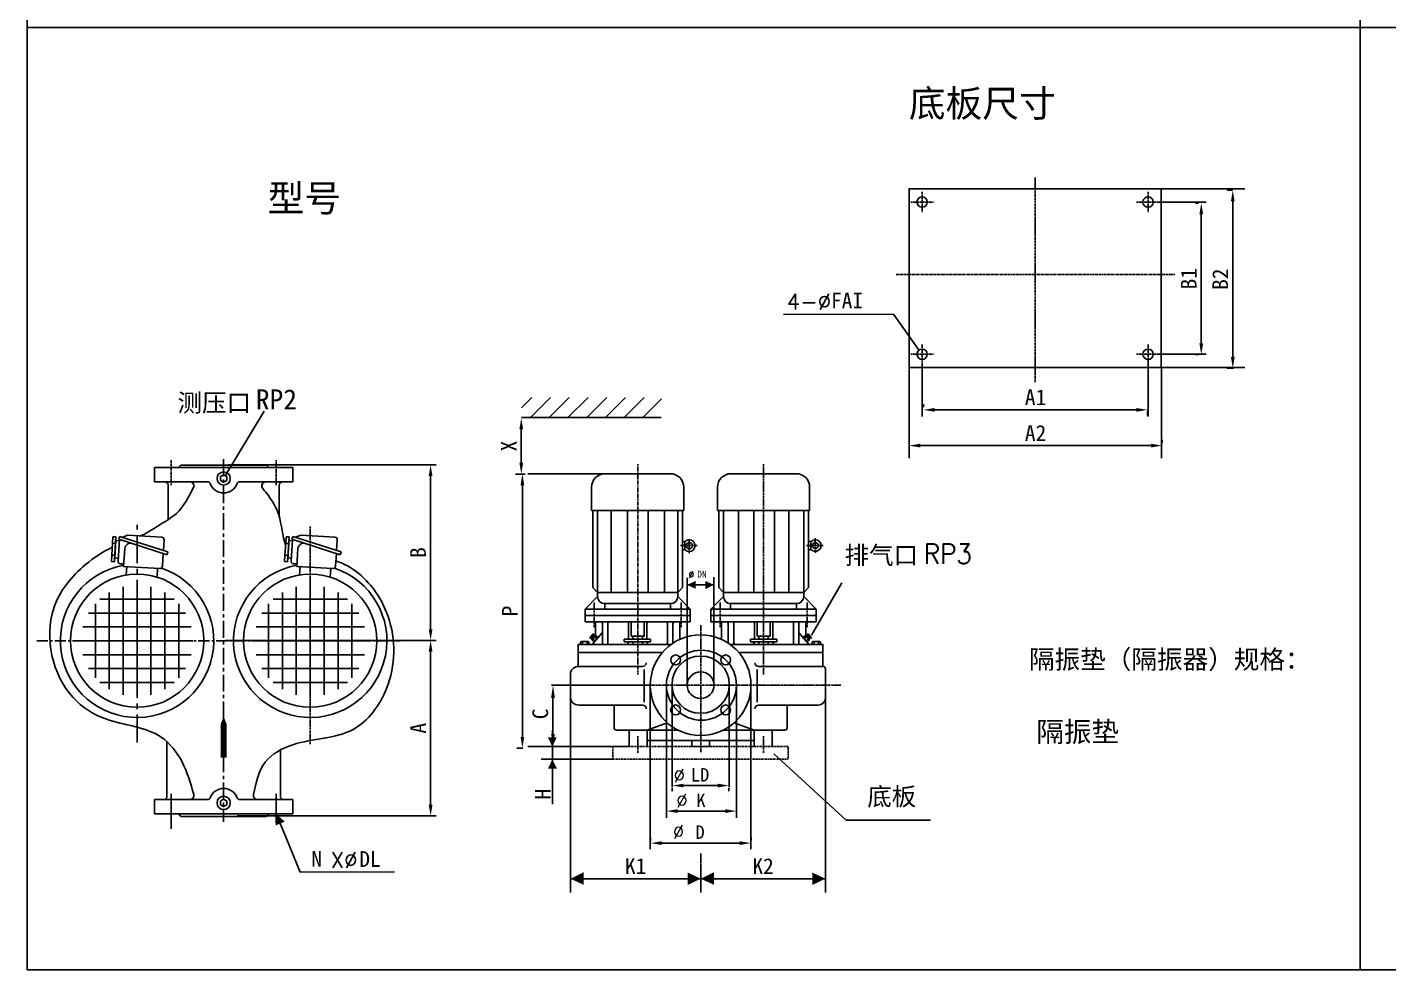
# Model space of a CAD drawing. Extents: x 1620 to 2878, y -792 to 791.
# Drawn here: x 1621.3 to 1924.7, y -792 to -581.9 of the extents above; entities that cross this region are included whole.
import ezdxf
from ezdxf.enums import TextEntityAlignment as Align

# ---------------------------------------------------------------- set-up
doc = ezdxf.new("R2010")
doc.units = 0
doc.header["$MEASUREMENT"] = 0
for name, pattern in [('ACAD_ISO05W100', [34, 24, -3, 0.5, -3, 0.5, -3]), ('CENTER', [2, 1.25, -0.25, 0.25, -0.25]), ('DASHED', [0.75, 0.5, -0.25])]:
    doc.linetypes.add(name, pattern=pattern)
doc.layers.get('0').update_dxf_attribs({"linetype": 'CONTINUOUS'})
doc.layers.get('DEFPOINTS').update_dxf_attribs({"linetype": 'CONTINUOUS'})
for name, color, linetype in [('2', 1, 'CONTINUOUS'), ('BZ', 7, 'CONTINUOUS'), ('GEVACTIVE', 2, 'CONTINUOUS'), ('LAYER1', 7, 'ACAD_ISO05W100'), ('PMX0', 6, 'CONTINUOUS'), ('TEXT', 3, 'CONTINUOUS'), ('YHCENTER', 4, 'CENTER'), ('YHDIM', 1, 'CONTINUOUS'), ('YHSOLID', 7, 'CONTINUOUS')]:
    doc.layers.add(name, color=color, linetype=linetype)
doc.styles.add('HZTXT', font='txt.shx', dxfattribs={"bigfont": 'hztxt.shx'})
doc.styles.get("Standard").update_dxf_attribs({"font": 'SimSun.ttf', "width": 0.6})
doc.styles.add('TXT', font='txt.shx', dxfattribs={"width": 0.9})

# ---------------------------------------------------------------- blocks, each defined once
blk = doc.blocks.new('A2')
at = {"color": 1, "linetype": 'ByBlock', "ltscale": 0.2}
blk.add_solid([(-0.63, -0.307), (-0.63, 0.293), (0, 0)], dxfattribs=at)
at = {"layer": 'TEXT', "color": 1, "ltscale": 0.2}
blk.add_line((0, 0), (-1.081, 0), dxfattribs=at)

msp = doc.modelspace()

# ---------------------------------------------------------------- hatches: boundary and pattern name
at = {"layer": 'PMX0', "ltscale": 0.2}
h = msp.add_hatch(dxfattribs=at)
h.set_pattern_fill('ANSI31', color=256, scale=0.93, style=0)
h.set_pattern_definition([(45, (1196.1616, -1135.209), (-2.08791, 2.08791), [])])
h.paths.add_polyline_path([(1762.67866, -664.44455), (1731.4294, -664.44455), (1731.4294, -668.90428), (1762.67866, -668.90428)])

# ---------------------------------------------------------------- linework, layer by layer
for p, q in [((1621.31876, -371.97458), (1621.31876, -581.97458)), ((1621.31876, -581.97458), (1918.31876, -581.97458)), ((1918.31876, -581.97458), (1621.31876, -581.97458)), ((1621.31876, -581.97458), (1621.31876, -791.97458)), ((1918.31876, -791.97458), (1918.31876, -581.97458)), ((1918.31876, -581.97458), (1918.31876, -791.97458)), ((1873.63408, -654.81877), (1883.99205, -654.81877))]:
    msp.add_line(p, q)
at = {"color": 0, "linetype": 'ByBlock'}
for p, q in [((1874.00891, -617.93888), (1892.58405, -617.93888)), ((1889.87645, -618.25961), (1888.68192, -618.25961)), ((1873.63408, -620.88208), (1883.99205, -620.88208)), ((1882.28276, -621.10494), (1881.65776, -621.10494)), ((1789.80519, -645.94064), (1814.33047, -645.90711)), ((1814.33047, -645.90711), (1819.93833, -653.73405)), ((1820.62551, -654.81877), (1820.80551, -654.81877)), ((1820.71551, -654.90877), (1820.71551, -654.72877)), ((1882.28276, -654.86954), (1881.65776, -654.86954)), ((1817.81945, -657.82447), (1817.81945, -677.93273)), ((1820.71551, -657.12269), (1820.71551, -668.7067)), ((1871.05035, -656.03568), (1871.05035, -668.7067)), ((1874.00891, -657.76197), (1892.58405, -657.76197)), ((1874.05103, -657.82447), (1874.05103, -677.93273)), ((1890.06629, -657.90456), (1888.68192, -657.90456)), ((1821.01913, -666.57431), (1821.01913, -665.94931)), ((1744.73798, -668.90428), (1732.82778, -668.90428)), ((1870.94768, -667.44494), (1870.94768, -668.44931)), ((1817.79181, -674.73093), (1817.79181, -673.91624)), ((1874.175, -674.54124), (1874.175, -673.91624)), ((1666.19133, -679.44001), (1712.4453, -679.44001)), ((1731.02218, -681.4952), (1730.1477, -681.4952)), ((1732.26956, -681.4952), (1730.39718, -681.4952)), ((1738.12078, -681.45075), (1737.49578, -681.45075)), ((1666.95181, -718.57319), (1712.4453, -718.57319)), ((1760.08753, -728.55777), (1738.14429, -728.55777)), ((1760.15003, -728.62027), (1760.15003, -765.09421)), ((1763.75067, -728.62027), (1763.75067, -758.13783)), ((1764.98438, -728.62027), (1764.98438, -751.18146)), ((1777.73723, -728.378), (1777.73723, -751.18146)), ((1779.345, -728.62027), (1779.345, -758.13783)), ((1782.57158, -728.62027), (1782.57158, -765.09421)), ((1731.77061, -742.56764), (1730.39718, -742.56764)), ((1755.39348, -742.25176), (1732.82778, -742.25176)), ((1751.76802, -742.25176), (1738.14429, -742.25176)), ((1765.02614, -751.40202), (1765.02614, -752.17167)), ((1777.66916, -751.45024), (1777.66916, -752.17167)), ((1763.77149, -756.66128), (1763.77149, -755.36125)), ((1779.35811, -756.51663), (1779.35811, -755.36125)), ((1668.09253, -757.70637), (1712.4453, -757.70637)), ((1760.20056, -763.31519), (1760.20056, -762.49732)), ((1782.59125, -763.12232), (1782.59125, -762.49732))]:
    msp.add_line(p, q, dxfattribs=at)
at = {"color": 1, "linetype": 'ByBlock', "ltscale": 0.2}
for p, q in [((1768.38157, -728.6624), (1768.38157, -704.64166)), ((1768.38157, -706.21039), (1774.34005, -706.21039)), ((1774.34005, -728.6624), (1774.34005, -704.4646)), ((1738.32429, -742.25176), (1738.32429, -745.05165)), ((1751.7259, -745.05165), (1735.81329, -745.05165)), ((1738.32429, -748.39965), (1738.32429, -755.09565))]:
    msp.add_line(p, q, dxfattribs=at)
at = {"color": 0, "linetype": 'ByBlock', "ltscale": 2.5}
msp.add_line((1665.43084, -718.57319), (1712.4453, -718.57319), dxfattribs=at)
at = {"color": 1, "linetype": 'ByBlock', "ltscale": 5}
for p, q in [((1742.36115, -728.43903), (1742.36115, -774.77327)), ((1799.16094, -728.1518), (1799.16094, -774.77327)), ((1771.38684, -768.77091), (1771.38684, -774.77327)), ((1747.01115, -771.67327), (1766.73684, -771.67327)), ((1776.03684, -771.67327), (1794.51094, -771.67327))]:
    msp.add_line(p, q, dxfattribs=at)
at = {"color": 0, "linetype": 'ByBlock'}
for points in [[(1819.96271, -653.71658), (1819.91394, -653.75152), (1820.04316, -653.88037)], [(1738.29429, -742.07176), (1738.35429, -742.07176), (1738.32429, -742.25176)]]:
    msp.add_solid(points, dxfattribs=at)
at = {"layer": '2', "ltscale": 5}
for p, q in [((1642.69471, -706.61286), (1642.69471, -730.73336)), ((1645.79471, -706.22082), (1645.79471, -731.1254)), ((1648.89471, -706.61286), (1648.89471, -730.73336)), ((1681.2751, -706.61286), (1681.2751, -730.73336)), ((1684.3751, -706.22082), (1684.3751, -731.1254)), ((1687.4751, -706.61286), (1687.4751, -730.73336)), ((1637.51404, -709.37311), (1654.07538, -709.37311)), ((1639.59471, -707.87406), (1639.59471, -729.47216)), ((1651.99471, -707.87406), (1651.99471, -729.47216)), ((1692.65577, -709.37311), (1676.09443, -709.37311)), ((1678.1751, -707.87406), (1678.1751, -729.47216)), ((1690.5751, -707.87406), (1690.5751, -729.47216)), ((1634.99566, -712.47311), (1656.59376, -712.47311)), ((1636.49471, -710.39244), (1636.49471, -726.95378)), ((1655.09471, -710.39244), (1655.09471, -726.95378)), ((1695.17415, -712.47311), (1673.57605, -712.47311)), ((1675.0751, -710.39244), (1675.0751, -726.95378)), ((1693.6751, -710.39244), (1693.6751, -726.95378)), ((1633.73446, -715.57311), (1657.85496, -715.57311)), ((1696.43535, -715.57311), (1672.31485, -715.57311)), ((1633.34242, -718.67311), (1658.247, -718.67311)), ((1696.82739, -718.67311), (1671.92281, -718.67311)), ((1633.73446, -721.77311), (1657.85496, -721.77311)), ((1696.43535, -721.77311), (1672.31485, -721.77311)), ((1634.99566, -724.87311), (1656.59376, -724.87311)), ((1695.17415, -724.87311), (1673.57605, -724.87311)), ((1637.51404, -727.97311), (1654.07538, -727.97311)), ((1692.65577, -727.97311), (1676.09443, -727.97311))]:
    msp.add_line(p, q, dxfattribs=at)
at = {"layer": 'BZ'}
for p, q in [((1918.31876, -371.97458), (1918.31876, -581.97458)), ((1918.31876, -581.97458), (2215.31876, -581.97458)), ((1918.31876, -581.97458), (2215.31876, -581.97458)), ((1621.31876, -791.97458), (1918.31876, -791.97458)), ((1918.31876, -791.97458), (2215.31876, -791.97458))]:
    msp.add_line(p, q, dxfattribs=at)
at = {"layer": 'DEFPOINTS', "color": 0, "linetype": 'ByBlock', "ltscale": 0.2}
for p in [(1873.94641, -617.93888), (1873.57158, -620.88208), (1871.05035, -654.80464), (1873.57158, -654.81877), (1817.81945, -657.76197), (1820.71551, -657.06019), (1873.94641, -657.76197), (1874.05103, -657.76197), (1768.38157, -728.55777), (1774.34005, -728.55777), (1751.83052, -742.25176), (1738.32429, -745.05165), (1751.83052, -745.05165)]:
    msp.add_point(p, dxfattribs=at)
at = {"layer": 'DEFPOINTS', "color": 0, "linetype": 'ByBlock'}
for p in [(1873.94641, -617.93888), (1889.93192, -618.25961), (1890.50145, -618.25961), (1873.57158, -620.88208), (1882.90776, -621.10494), (1882.90776, -621.10494), (1820.04316, -653.88037), (1873.57158, -654.81877), (1882.90776, -654.86954), (1883.81205, -654.81877), (1817.81945, -657.76197), (1820.71551, -657.06019), (1821.38786, -655.75718), (1871.05035, -655.97318), (1873.94641, -657.76197), (1874.05103, -657.76197), (1890.69129, -657.90456), (1892.40405, -657.76197), (1821.01913, -667.19931), (1870.94768, -666.81994), (1870.94768, -667.19931), (1731.3977, -669.03144), (1731.3977, -669.03144), (1733.00778, -668.90428), (1739.03006, -668.72533), (1739.03006, -668.72533), (1744.80048, -668.90428), (1871.05035, -668.5267), (1817.79181, -675.35593), (1874.175, -675.16624), (1874.175, -675.16624), (1665.56633, -679.44001), (1674.60988, -679.48979), (1711.1953, -679.44001), (1874.05103, -677.75273), (1731.64718, -681.4952), (1731.64718, -681.4952), (1732.89456, -681.4952), (1738.74578, -681.45075), (1738.74578, -681.45075), (1739.03006, -681.45075), (1757.22751, -681.42885), (1757.33214, -681.42885), (1757.33237, -681.42885), (1785.38948, -681.42885), (1664.80584, -718.57319), (1666.32681, -718.57319), (1704.416, -718.67311), (1704.416, -718.67311), (1711.1953, -718.57319), (1738.4615, -728.88744), (1738.74578, -728.88744), (1739.03006, -728.88744), (1760.15003, -728.55777), (1760.15003, -728.55777), (1763.75067, -728.55777), (1764.98438, -728.55777), (1777.73723, -728.3155), (1779.345, -728.55777), (1782.57158, -728.55777), (1732.39561, -742.56764), (1733.00778, -742.25176), (1738.32429, -742.25176), (1738.4615, -741.95384), (1751.83052, -742.25176), (1755.45598, -742.25176), (1765.02614, -750.77702), (1777.66916, -750.82524), (1777.66916, -750.92167), (1777.73723, -751.00146), (1667.46753, -757.70637), (1674.60988, -757.79042), (1763.75067, -757.95783), (1763.77149, -757.28628), (1779.35811, -756.61125), (1779.35811, -757.14163), (1760.20056, -763.94019), (1782.59125, -763.74732), (1782.59125, -763.74732), (1782.57158, -764.91421)]:
    msp.add_point(p, dxfattribs=at)
at = {"layer": 'DEFPOINTS', "color": 0, "linetype": 'ByBlock', "ltscale": 5}
for p in [(1799.16094, -728.1518), (1771.38684, -768.77091), (1771.38684, -768.77091), (1771.38684, -771.67327), (1799.16094, -771.67327)]:
    msp.add_point(p, dxfattribs=at)
at = {"layer": 'GEVACTIVE', "ltscale": 5}
for p, q in [((1655.55337, -679.48979), (1654.99269, -680.05047)), ((1655.55337, -679.48979), (1665.08491, -679.48979)), ((1674.60988, -679.48979), (1665.07834, -679.48979)), ((1674.60988, -679.48979), (1675.17055, -680.05047)), ((1649.66625, -680.05047), (1665.08491, -680.05047)), ((1649.66625, -683.22764), (1649.66625, -680.05047)), ((1680.497, -680.05047), (1665.07834, -680.05047)), ((1680.497, -683.22764), (1680.497, -680.05047)), ((1750.06598, -681.42885), (1764.59829, -681.42885)), ((1792.65564, -681.42885), (1778.12333, -681.42885)), ((1649.66625, -683.22764), (1661.38462, -683.22764)), ((1652.68924, -683.97521), (1652.68924, -691.67871)), ((1661.60951, -683.22764), (1661.38462, -683.22764)), ((1680.497, -683.22764), (1668.5603, -683.22764)), ((1677.48057, -683.97521), (1677.48057, -691.04104)), ((1747.07403, -689.61283), (1747.07403, -684.4208)), ((1767.59024, -684.4208), (1767.59024, -689.61283)), ((1775.13138, -684.4208), (1775.13138, -689.61283)), ((1795.64759, -689.61283), (1795.64759, -684.4208)), ((1767.59024, -689.61283), (1747.07403, -689.61283)), ((1747.32423, -706.82175), (1747.32423, -689.61283)), ((1748.39887, -708.7921), (1748.39887, -689.61283)), ((1751.44, -707.89593), (1751.44, -689.61283)), ((1755.07627, -707.80555), (1755.07627, -689.61283)), ((1759.68814, -707.89328), (1759.68814, -689.61195)), ((1763.32442, -707.89593), (1763.32442, -689.69968)), ((1766.26586, -708.79498), (1766.26586, -689.61283)), ((1767.34004, -689.61283), (1767.34004, -706.82175)), ((1775.13138, -689.61283), (1795.64759, -689.61283)), ((1775.38158, -689.61283), (1775.38158, -706.82175)), ((1776.45576, -708.7921), (1776.45576, -689.61283)), ((1776.45576, -708.79498), (1776.45576, -689.61283)), ((1779.82071, -707.80555), (1779.82071, -689.52245)), ((1783.19092, -707.89417), (1783.19092, -689.61106)), ((1787.80279, -707.80555), (1787.80279, -689.52245)), ((1790.99562, -707.89417), (1790.99562, -689.61106)), ((1794.32274, -708.79498), (1794.32274, -689.61283)), ((1794.32274, -708.7921), (1794.32274, -689.61283)), ((1795.39739, -706.82175), (1795.39739, -689.61283)), ((1640.17326, -699.55914), (1640.33546, -696.92591)), ((1640.33546, -696.92591), (1640.42395, -695.48935)), ((1641.00882, -696.96738), (1640.33546, -696.92591)), ((1640.42395, -695.48935), (1641.09731, -695.53082)), ((1640.75814, -701.03718), (1641.06966, -695.97967)), ((1641.09731, -695.53082), (1640.78578, -700.58833)), ((1640.81083, -700.18167), (1641.04749, -696.33963)), ((1641.04749, -696.33963), (1641.82508, -696.38753)), ((1641.84569, -696.05287), (1641.54729, -700.89726)), ((1641.90987, -695.38654), (1641.71082, -696.00201)), ((1641.71245, -695.99696), (1652.48455, -699.48193)), ((1641.90987, -695.38654), (1652.66007, -698.86443)), ((1643.72568, -695.09388), (1642.51019, -695.5807)), ((1643.72568, -695.09388), (1651.2922, -695.55995)), ((1651.81196, -696.14795), (1651.66448, -698.54234)), ((1678.75039, -699.55992), (1678.91259, -696.92669)), ((1678.91259, -696.92669), (1679.00107, -695.49013)), ((1679.58595, -696.96817), (1678.91259, -696.92669)), ((1679.00107, -695.49013), (1679.67444, -695.53161)), ((1679.33526, -701.03796), (1679.64679, -695.98045)), ((1679.67444, -695.53161), (1679.36291, -700.58912)), ((1679.38796, -700.18245), (1679.62462, -696.34042)), ((1679.62462, -696.34042), (1680.40221, -696.38831)), ((1680.42282, -696.05365), (1680.12442, -700.89804)), ((1680.487, -695.38733), (1680.28795, -696.00279)), ((1680.28958, -695.99775), (1691.06168, -699.48272)), ((1680.487, -695.38733), (1691.23719, -698.86522)), ((1682.30281, -695.09467), (1681.08732, -695.58148)), ((1682.30281, -695.09467), (1689.86932, -695.56074)), ((1690.38909, -696.14874), (1690.2416, -698.54312)), ((1767.80727, -696.60202), (1767.34004, -696.43923)), ((1767.80727, -696.60201), (1767.80727, -697.47245)), ((1767.80727, -698.31909), (1767.80727, -697.44865)), ((1768.48037, -697.46055), (1769.18093, -697.46055)), ((1795.89261, -696.57712), (1795.425, -696.41545)), ((1795.89261, -696.57711), (1795.89468, -697.44755)), ((1795.89669, -698.29419), (1795.89462, -697.42375)), ((1796.56775, -697.43405), (1797.26831, -697.43239)), ((1640.17326, -699.55914), (1640.08477, -700.9957)), ((1640.14037, -700.09309), (1640.17326, -699.55914)), ((1640.84662, -699.60061), (1640.17326, -699.55914)), ((1641.56046, -700.22784), (1640.81083, -700.18167)), ((1641.56046, -700.16194), (1641.56046, -700.97056)), ((1641.61834, -700.03362), (1641.61834, -700.16194)), ((1643.06786, -698.11918), (1642.80399, -702.08564)), ((1651.62376, -699.20345), (1651.43052, -702.06432)), ((1652.66007, -698.86443), (1652.48455, -699.48194)), ((1678.75039, -699.55992), (1678.6619, -700.99648)), ((1678.7175, -700.09387), (1678.75039, -699.55992)), ((1679.42375, -699.6014), (1678.75039, -699.55992)), ((1680.13759, -700.22862), (1679.38796, -700.18245)), ((1680.13759, -700.16272), (1680.13759, -700.97134)), ((1680.19546, -700.03441), (1680.19546, -700.16272)), ((1681.64499, -698.11997), (1681.38111, -702.08643)), ((1690.20088, -699.20423), (1690.00764, -702.0651)), ((1691.23719, -698.86522), (1691.06168, -699.48272)), ((1767.80727, -698.31908), (1767.34004, -698.48187)), ((1795.89669, -698.29418), (1795.42985, -698.45807)), ((1640.08477, -700.9957), (1640.75814, -701.03718)), ((1642.06706, -701.48526), (1642.84076, -701.53292)), ((1642.80399, -702.08564), (1650.84273, -702.5808)), ((1643.51954, -702.12972), (1643.39337, -704.02627)), ((1650.38012, -702.55231), (1650.24955, -704.51504)), ((1678.6619, -700.99648), (1679.33526, -701.03796)), ((1680.64419, -701.48604), (1681.41788, -701.5337)), ((1681.38111, -702.08643), (1689.41985, -702.58159)), ((1682.09667, -702.1305), (1681.9705, -704.02705)), ((1688.95725, -702.55309), (1688.82667, -704.51583)), ((1747.32423, -706.82175), (1748.39841, -707.89593)), ((1748.39887, -706.5214), (1748.39887, -708.79498)), ((1767.34004, -706.82175), (1766.26586, -707.89593)), ((1775.38158, -706.82175), (1776.45576, -707.89593)), ((1794.32274, -706.5214), (1794.32274, -708.79498)), ((1795.39739, -706.82175), (1794.32321, -707.89593)), ((1796.03926, -717.41634), (1802.84079, -705.72355)), ((1748.39887, -708.79498), (1745.60492, -711.60091)), ((1766.26586, -707.89593), (1748.39841, -707.89593)), ((1766.26586, -708.79498), (1769.05981, -711.60091)), ((1776.45576, -708.79498), (1773.66181, -711.60091)), ((1776.45576, -707.89593), (1794.32321, -707.89593)), ((1794.32274, -708.79498), (1797.11669, -711.60091)), ((1745.60492, -711.60091), (1769.05981, -711.60091)), ((1745.60492, -711.60091), (1745.60492, -713.06168)), ((1749.98346, -710.37957), (1764.68127, -710.37957)), ((1749.98346, -710.37957), (1749.98346, -711.60091)), ((1764.68081, -710.37957), (1764.68081, -711.60091)), ((1769.05981, -711.60091), (1769.05981, -713.06168)), ((1797.11669, -711.60091), (1773.66181, -711.60091)), ((1773.66181, -711.60091), (1773.66181, -713.06168)), ((1792.73816, -710.37957), (1778.04034, -710.37957)), ((1778.04081, -710.37957), (1778.04081, -711.60091)), ((1792.73816, -710.37957), (1792.73816, -711.60091)), ((1797.11669, -711.60091), (1797.11669, -713.06168)), ((1757.33237, -713.06168), (1745.60492, -713.06168)), ((1767.71116, -713.06168), (1745.60492, -713.06168)), ((1745.60492, -713.06168), (1769.05981, -713.06168)), ((1745.60492, -713.06168), (1769.05981, -713.06168)), ((1745.60492, -713.06168), (1745.60492, -714.46897)), ((1769.05981, -714.46897), (1745.60492, -714.44114)), ((1747.95041, -714.46897), (1747.95041, -717.51224)), ((1749.47498, -714.79296), (1749.47498, -719.51178)), ((1749.47498, -714.8208), (1749.47498, -715.18314)), ((1750.66599, -719.51178), (1750.66599, -714.79296)), ((1755.28507, -714.44114), (1755.28507, -714.44328)), ((1755.28507, -714.79296), (1755.28507, -718.33565)), ((1755.86644, -717.63538), (1755.86644, -714.44114)), ((1757.33237, -713.06168), (1760.34673, -713.06168)), ((1758.7983, -714.44114), (1758.7983, -717.63538)), ((1759.37966, -714.79296), (1759.37966, -718.33565)), ((1760.34673, -713.06168), (1766.30386, -713.06168)), ((1763.99874, -718.9254), (1763.99874, -714.79296)), ((1765.18976, -714.8208), (1765.18976, -719.15995)), ((1766.73676, -718.34505), (1766.73676, -714.46622)), ((1767.71116, -713.06168), (1769.05981, -713.06168)), ((1769.05981, -713.06168), (1767.71116, -713.06168)), ((1769.05981, -713.06168), (1769.05981, -714.46897)), ((1797.11669, -713.06168), (1773.66181, -713.06168)), ((1797.1167, -713.06168), (1773.66181, -713.06168)), ((1773.66181, -713.06168), (1775.01046, -713.06168)), ((1775.01046, -713.06168), (1773.66181, -713.06168)), ((1773.66181, -713.06168), (1773.66181, -714.46897)), ((1773.66181, -714.46897), (1797.1167, -714.44114)), ((1775.01046, -713.06168), (1797.1167, -713.06168)), ((1775.98486, -718.34505), (1775.98486, -714.46622)), ((1782.37489, -713.06168), (1776.41776, -713.06168)), ((1777.53186, -714.8208), (1777.53186, -719.15995)), ((1778.72288, -718.9254), (1778.72288, -714.79296)), ((1785.38925, -713.06168), (1782.37489, -713.06168)), ((1783.34196, -714.79296), (1783.34196, -718.33565)), ((1783.92332, -714.44114), (1783.92332, -717.63538)), ((1785.38925, -713.06168), (1797.1167, -713.06168)), ((1786.85518, -717.63538), (1786.85518, -714.44114)), ((1787.43655, -714.44114), (1787.43655, -714.44328)), ((1787.43655, -714.79296), (1787.43655, -718.33565)), ((1792.05563, -719.51178), (1792.05563, -714.79296)), ((1793.24664, -714.79296), (1793.24664, -719.51178)), ((1793.24664, -714.8208), (1793.24664, -715.18314)), ((1794.77121, -714.46897), (1794.77121, -717.51224)), ((1797.1167, -713.06168), (1797.1167, -714.46897)), ((1746.28039, -718.80625), (1744.82459, -718.80625)), ((1744.83192, -718.80625), (1746.28772, -718.80625)), ((1746.65942, -717.9787), (1747.03663, -717.54863)), ((1746.85617, -718.15127), (1746.65942, -717.9787)), ((1746.85617, -718.15127), (1747.23338, -717.72119)), ((1747.08007, -717.8844), (1746.88332, -717.71184)), ((1747.00227, -718.25619), (1747.36797, -717.83923)), ((1747.17279, -718.40574), (1747.00227, -718.25619)), ((1747.41384, -717.11855), (1747.03663, -717.54863)), ((1747.10029, -718.48151), (1747.59536, -717.91705)), ((1747.64017, -718.95502), (1747.10029, -718.48151)), ((1747.2901, -717.92801), (1747.15552, -717.80997)), ((1747.39407, -717.53798), (1747.19732, -717.36542)), ((1747.61059, -717.29111), (1747.23338, -717.72119)), ((1747.26388, -719.38395), (1749.38184, -716.96915)), ((1747.44583, -717.75046), (1747.31124, -717.63241)), ((1747.87043, -718.69248), (1747.33056, -718.21897)), ((1747.73366, -717.42228), (1747.36797, -717.83923)), ((1747.41384, -717.11855), (1747.61059, -717.29111)), ((1747.96984, -717.49008), (1747.47477, -718.05454)), ((1747.90418, -717.57184), (1747.73366, -717.42228)), ((1748.27946, -718.22613), (1747.73958, -717.75262)), ((1748.50972, -717.96359), (1747.96984, -717.49008)), ((1754.35428, -718.92202), (1754.35428, -718.33565)), ((1754.35428, -718.33565), (1756.2769, -718.33565)), ((1756.2769, -718.92202), (1754.35428, -718.92202)), ((1755.28507, -718.92202), (1755.28507, -718.9254)), ((1755.59814, -718.92202), (1755.59814, -718.9254)), ((1755.86644, -717.63538), (1758.7983, -717.63538)), ((1756.2769, -718.33565), (1756.2769, -717.63538)), ((1756.2769, -718.33565), (1760.21801, -718.33565)), ((1760.21801, -718.92202), (1756.2769, -718.92202)), ((1756.2769, -719.51178), (1756.2769, -718.92202)), ((1758.38784, -717.63538), (1758.38784, -718.33565)), ((1758.38784, -718.92202), (1758.38784, -719.51178)), ((1759.06659, -718.92202), (1759.06659, -718.9254)), ((1759.37966, -718.92202), (1759.37966, -718.9254)), ((1760.21801, -718.33565), (1760.21801, -718.92202)), ((1786.44472, -718.33565), (1782.50361, -718.33565)), ((1782.50361, -718.33565), (1782.50361, -718.92202)), ((1782.50361, -718.92202), (1786.44472, -718.92202)), ((1783.34196, -718.92202), (1783.34196, -718.9254)), ((1783.65502, -718.92202), (1783.65502, -718.9254)), ((1786.85518, -717.63538), (1783.92332, -717.63538)), ((1784.33378, -717.63538), (1784.33378, -718.33565)), ((1784.33378, -718.92202), (1784.33378, -719.51178)), ((1786.44472, -718.33565), (1786.44472, -717.63538)), ((1788.36734, -718.33565), (1786.44472, -718.33565)), ((1786.44472, -718.92202), (1788.36734, -718.92202)), ((1786.44472, -719.51178), (1786.44472, -718.92202)), ((1787.12348, -718.92202), (1787.12348, -718.9254)), ((1787.43655, -718.92202), (1787.43655, -718.9254)), ((1788.36734, -718.92202), (1788.36734, -718.33565)), ((1795.45773, -719.38395), (1793.33978, -716.96915)), ((1794.2119, -717.96359), (1794.75177, -717.49008)), ((1794.44216, -718.22613), (1794.98204, -717.75262)), ((1794.75177, -717.49008), (1795.24685, -718.05454)), ((1794.81744, -717.57184), (1794.98796, -717.42228)), ((1794.85118, -718.69248), (1795.39106, -718.21897)), ((1794.98796, -717.42228), (1795.35365, -717.83923)), ((1795.08145, -718.95502), (1795.62133, -718.48151)), ((1795.30778, -717.11855), (1795.11103, -717.29111)), ((1795.11103, -717.29111), (1795.48824, -717.72119)), ((1795.62133, -718.48151), (1795.12626, -717.91705)), ((1795.27579, -717.75046), (1795.41037, -717.63241)), ((1795.30778, -717.11855), (1795.68499, -717.54863)), ((1795.32755, -717.53798), (1795.5243, -717.36542)), ((1795.71935, -718.25619), (1795.35365, -717.83923)), ((1795.43152, -717.92801), (1795.5661, -717.80997)), ((1795.86545, -718.15127), (1795.48824, -717.72119)), ((1795.54883, -718.40574), (1795.71935, -718.25619)), ((1795.64812, -717.91515), (1795.84487, -717.74259)), ((1796.0622, -717.9787), (1795.68499, -717.54863)), ((1795.86545, -718.15127), (1796.0622, -717.9787)), ((1797.8897, -718.80625), (1796.4339, -718.80625)), ((1796.44123, -718.80625), (1797.89703, -718.80625)), ((1758.38784, -719.51178), (1744.09022, -719.51178)), ((1744.09022, -719.51178), (1746.20116, -719.51178)), ((1744.09022, -724.36574), (1744.09022, -719.51178)), ((1762.84125, -721.27089), (1744.0997, -721.27089)), ((1744.58278, -719.51178), (1746.52953, -719.51178)), ((1744.62486, -719.00719), (1744.62475, -719.00719)), ((1744.62475, -719.51178), (1744.62475, -719.00719)), ((1745.06729, -719.00719), (1745.06718, -719.00719)), ((1745.06729, -719.00109), (1745.06729, -719.51178)), ((1746.04501, -719.00109), (1746.04501, -719.51178)), ((1746.48745, -719.00719), (1746.48756, -719.00719)), ((1746.48756, -719.51178), (1746.48756, -719.00719)), ((1764.73877, -719.51178), (1758.38784, -719.51178)), ((1796.52045, -719.51178), (1777.98285, -719.51178)), ((1779.30925, -719.51178), (1784.33378, -719.51178)), ((1779.88037, -721.27089), (1798.62192, -721.27089)), ((1784.33378, -719.51178), (1787.70985, -719.51178)), ((1790.62236, -719.51178), (1787.70985, -719.51178)), ((1798.13884, -719.51178), (1796.19209, -719.51178)), ((1796.23417, -719.00719), (1796.23406, -719.00719)), ((1796.23406, -719.51178), (1796.23406, -719.00719)), ((1798.63139, -719.51178), (1796.52045, -719.51178)), ((1796.6766, -719.00109), (1796.6766, -719.51178)), ((1797.65432, -719.00109), (1797.65432, -719.51178)), ((1797.65432, -719.00719), (1797.65444, -719.00719)), ((1798.09676, -719.00719), (1798.09687, -719.00719)), ((1798.09687, -719.51178), (1798.09687, -719.00719)), ((1798.62192, -719.51178), (1798.62192, -724.3654)), ((1758.45737, -724.3654), (1744.09947, -724.3654)), ((1758.79299, -725.04598), (1758.79299, -732.35271)), ((1783.92862, -725.04598), (1783.92862, -732.35271)), ((1784.26425, -724.3654), (1798.62214, -724.3654)), ((1799.16094, -724.90419), (1799.16094, -731.39942)), ((1742.36115, -731.16116), (1742.36115, -725.7169)), ((1758.45737, -733.00775), (1744.20774, -733.00775)), ((1752.0757, -733.00775), (1752.0757, -738.02135)), ((1784.26425, -733.00775), (1797.5526, -733.00775)), ((1790.64592, -733.00775), (1790.64592, -738.02135)), ((1759.43393, -738.56015), (1763.88884, -736.91547)), ((1783.28769, -738.56015), (1778.83278, -736.91547)), ((1766.29781, -738.56015), (1752.61449, -738.56015)), ((1755.45598, -742.25176), (1755.45598, -738.55842)), ((1759.43393, -742.25176), (1759.43393, -738.56015)), ((1790.10713, -738.56015), (1776.42381, -738.56015)), ((1783.28769, -742.25176), (1783.28769, -738.56015)), ((1787.26564, -742.25176), (1787.26564, -738.55842)), ((1652.44877, -753.30499), (1652.44877, -741.14196)), ((1677.72104, -753.30499), (1677.72104, -742.98988)), ((1759.43393, -740.86527), (1783.28769, -740.86527)), ((1769.37183, -742.25176), (1769.37183, -740.86527)), ((1769.37183, -742.25176), (1773.34978, -742.25176)), ((1773.34978, -742.25176), (1773.34978, -740.86527)), ((1649.66625, -754.05256), (1661.38462, -754.05256)), ((1649.66625, -754.05256), (1649.66625, -757.22974)), ((1661.60951, -754.05256), (1661.38462, -754.05256)), ((1680.497, -754.05256), (1668.5603, -754.05256)), ((1676.76165, -759.23592), (1676.74879, -752.77023)), ((1680.497, -754.05256), (1680.497, -757.22974)), ((1649.66625, -757.22974), (1665.08491, -757.22974)), ((1655.55337, -757.79042), (1654.99269, -757.22974)), ((1655.55337, -757.79042), (1665.08491, -757.79042)), ((1680.497, -757.22974), (1665.07834, -757.22974)), ((1674.60988, -757.79042), (1665.07834, -757.79042)), ((1674.60988, -757.79042), (1675.17055, -757.22974))]:
    msp.add_line(p, q, dxfattribs=at)
for points in [[(1817.81945, -657.76197), (1873.94641, -657.76197), (1873.94641, -617.93888), (1817.81945, -617.93888)], [(1664.35744, -682.91491), (1665.08491, -683.33492), (1665.81237, -682.91491), (1665.81237, -682.0749), (1665.08491, -681.6549), (1664.35744, -682.0749)], [(1664.35744, -754.36529), (1665.08491, -753.94529), (1665.81237, -754.36529), (1665.81237, -755.2053), (1665.08491, -755.6253), (1664.35744, -755.2053)]]:
    msp.add_lwpolyline(points, close=True, dxfattribs=at)
for centre, radius in [((1665.08491, -682.49491), 1.48293), ((1768.83065, -697.46055), 0.66872), ((1796.91803, -697.43322), 0.66872), ((1645.79471, -718.63845), 14.84239), ((1684.37184, -718.63924), 14.84239), ((1771.36081, -728.55777), 11.21077), ((1771.54784, -728.55777), 7.79716), ((1765.7885, -722.9191), 1.10268), ((1776.93311, -722.9191), 1.10268), ((1771.36081, -728.43664), 6.37758), ((1771.36081, -728.55777), 2.97924), ((1765.77709, -734.07171), 1.10268), ((1776.93311, -734.07171), 1.10268), ((1665.08491, -754.7853), 1.48293)]:
    msp.add_circle(centre, radius, dxfattribs=at)
for centre, radius, start, end in [((1750.06598, -684.4208), 2.99195, 90, 180), ((1764.59829, -684.4208), 2.99195, 0, 90), ((1778.12333, -684.4208), 2.99195, 90, 180), ((1792.65564, -684.4208), 2.99195, 0, 90), ((1651.94167, -683.97521), 0.74757, 360, 90), ((1657.5136, -684.16211), 0.93446, 349.6711867, 90), ((1661.60951, -683.68953), 0.46188, 18.9696893, 90), ((1665.08491, -682.49491), 3.2131, 198.9696893, 341.0303107), ((1668.5603, -683.68953), 0.46188, 90, 161.0303107), ((1674.53685, -684.15893), 0.93128, 90, 219.837461), ((1678.22814, -683.97521), 0.74757, 90, 180), ((1644.34854, -698.19807), 1.28311, 72.0777981, 176.4752296), ((1651.25808, -696.11384), 0.55493, 356.4752296, 86.4752296), ((1682.92566, -698.19885), 1.28311, 72.0777981, 176.4752296), ((1689.83521, -696.11462), 0.55493, 356.4752296, 86.4752296), ((1767.72287, -696.31389), 0.30024, 286.3257875, 314.0118779), ((1768.83065, -697.46055), 1.29413, 225.9881221, 134.0118779), ((1795.80753, -696.28919), 0.30024, 286.4617851, 314.1478755), ((1796.91803, -697.43322), 1.29413, 226.1241197, 134.1478755), ((1767.72287, -698.60721), 0.30024, 45.9881221, 73.6742125), ((1795.81298, -698.58251), 0.30024, 46.1241197, 73.8102101), ((1645.79471, -718.67311), 17.08828, 100.0252529, 71.5077909), ((1642.10118, -700.93138), 0.55493, 176.4752296, 266.4752296), ((1650.87684, -702.02692), 0.55493, 266.4752296, 356.1357942), ((1684.37184, -718.6739), 17.08828, 100.0252529, 71.5077909), ((1680.67831, -700.93216), 0.55493, 176.4752296, 266.4752296), ((1689.45397, -702.0277), 0.55493, 266.4752296, 356.1357942), ((1749.98346, -708.79498), 1.58459, 180, 270), ((1764.68127, -708.79498), 1.58459, 270, 0), ((1778.04034, -708.79498), 1.58459, 180, 270), ((1792.73816, -708.79498), 1.58459, 270, 0), ((1749.12316, -714.79296), 0.35182, 0, 90), ((1751.01781, -714.79296), 0.35182, 90, 180), ((1754.93325, -714.79296), 0.35182, 0, 90), ((1759.73149, -714.79296), 0.35182, 107.6913042, 180), ((1763.64692, -714.79296), 0.35182, 0, 69.8393611), ((1765.54158, -714.8208), 0.35182, 90, 180), ((1777.18004, -714.8208), 0.35182, 0, 90), ((1779.0747, -714.79296), 0.35182, 110.1606389, 180), ((1782.99013, -714.79296), 0.35182, 0, 72.3086958), ((1787.78837, -714.79296), 0.35182, 90, 180), ((1791.7038, -714.79296), 0.35182, 0, 90), ((1793.59846, -714.79296), 0.35182, 90, 180), ((1749.0997, -716.7217), 0.37528, 318.7468987, 0), ((1754.6987, -718.9254), 0.58637, 270, 0), ((1759.96603, -718.9254), 0.58637, 180, 270), ((1763.41237, -718.9254), 0.58637, 270, 0), ((1779.30925, -718.9254), 0.58637, 180, 270), ((1782.75558, -718.9254), 0.58637, 270, 0), ((1788.02292, -718.9254), 0.58637, 180, 270), ((1793.62192, -716.7217), 0.37528, 180, 221.2531013), ((1746.98175, -719.1365), 0.37528, 270, 318.7468987), ((1765.54158, -719.15995), 0.35182, 180, 186.0473448), ((1777.18004, -719.15995), 0.35182, 353.9526552, 0), ((1795.73987, -719.1365), 0.37528, 221.2531013, 270), ((1744.16346, -726.24139), 1.87708, 91.9467019, 163.7743233), ((1758.45737, -723.56123), 0.80417, 270, 0), ((1784.26425, -723.56123), 0.80417, 180, 270), ((1798.62214, -724.90419), 0.53879, 0, 90), ((1744.20774, -731.16116), 1.84659, 180, 270), ((1758.45737, -733.81192), 0.80417, 0, 90), ((1784.26425, -733.81192), 0.80417, 90, 180), ((1797.5526, -731.39942), 1.60834, 270, 0), ((1752.61449, -738.02135), 0.53879, 180, 270), ((1665.08491, -754.7853), 3.2131, 18.9696893, 161.0303107), ((1651.7012, -753.30499), 0.74757, 270, 0), ((1657.5136, -753.1181), 0.93446, 270, 10.3288133), ((1661.60951, -753.59068), 0.46188, 270, 341.0303107), ((1668.5603, -753.59068), 0.46188, 198.9696893, 270), ((1672.6527, -753.12128), 0.93128, 167.9790727, 270), ((1678.46861, -753.30499), 0.74757, 180, 270)]:
    msp.add_arc(centre, radius, start, end, dxfattribs=at)
for centre, major_axis, ratio, start_param, end_param in [((1744.84602, -719.00719), (0.21836, 0.0397), 0.905132418, -0.198246104, 2.943346549), ((1745.55615, -719.00414), (0.48892, 0), 0.404758016, -0.015429125, 3.157021779), ((1796.45533, -719.00719), (0.21836, 0.0397), 0.905132418, -0.198246104, 2.943346549)]:
    msp.add_ellipse(centre, major_axis=major_axis, ratio=ratio, start_param=start_param, end_param=end_param, dxfattribs=at)
at = {"layer": 'GEVACTIVE', "ltscale": 5, "extrusion": (0, 0, -1)}
for centre, major_axis, ratio, start_param, end_param in [((1746.26629, -719.00719), (-0.21836, 0.0397), 0.905132418, -0.198246104, 2.943346549), ((1797.16546, -719.00414), (-0.48892, 0), 0.404758016, -0.015429125, 3.157021779), ((1797.8756, -719.00719), (-0.21836, 0.0397), 0.905132418, -0.198246104, 2.943346549)]:
    msp.add_ellipse(centre, major_axis=major_axis, ratio=ratio, start_param=start_param, end_param=end_param, dxfattribs=at)
at = {"layer": 'GEVACTIVE', "ltscale": 5}
for points, knots in [([(1658.43292, -684.32965), (1657.34993, -686.52347), (1655.59533, -690.07776), (1650.7924, -692.77056), (1648.21165, -694.52934), (1646.73041, -695.23068), (1646.63833, -695.27329)], [0, 0, 0, 0, 2.673369729, 4.331243641, 6.075398514, 6.190455448, 6.190455448, 6.190455448, 6.190455448]), ([(1673.82175, -684.75552), (1674.24678, -685.26498), (1675.65979, -687.02512), (1677.95428, -690.80271), (1678.14671, -695.43133), (1678.89256, -697.25174)], [0.728276629, 0.728276629, 0.728276629, 0.728276629, 1.475958772, 3.2751241, 5.710647714, 5.710647714, 5.710647714, 5.710647714]), ([(1640.28067, -697.81537), (1638.15245, -698.84344), (1632.78449, -702.38477), (1623.95813, -713.06671), (1627.68288, -729.7374), (1639.79973, -737.48251), (1650.2805, -737.80439), (1656.37908, -745.65824), (1657.73094, -750.45813), (1658.43292, -752.95055)], [8.763018523, 8.763018523, 8.763018523, 8.763018523, 11.427637964, 15.955376536, 23.610453549, 26.861819335, 31.75934435, 34.462856073, 37.383070404, 37.383070404, 37.383070404, 37.383070404]), ([(1690.08835, -700.8703), (1691.99311, -701.48459), (1696.97404, -704.34628), (1703.57878, -714.26151), (1703.33701, -728.40814), (1694.24541, -740.67044), (1682.35017, -740.28688), (1673.40317, -745.15387), (1672.30183, -750.29745), (1671.74183, -752.92732)], [10.670849661, 10.670849661, 10.670849661, 10.670849661, 12.959022459, 17.282240618, 23.329468301, 27.780347574, 33.010444138, 35.797257753, 38.708898417, 38.708898417, 38.708898417, 38.708898417])]:
    msp.add_open_spline(points, degree=3, knots=knots, dxfattribs=at)
at = {"layer": 'LAYER1', "color": 2, "linetype": 'DASHED', "ltscale": 0.2}
msp.add_lwpolyline([(1751.83052, -745.05165), (1790.8911, -745.05165), (1790.8911, -742.25176), (1751.83052, -742.25176)], close=True, dxfattribs=at)
at = {"layer": 'YHCENTER', "ltscale": 0.35}
msp.add_line((1845.88293, -615.42677), (1845.88293, -661.03517), dxfattribs=at)
at = {"layer": 'YHCENTER', "ltscale": 0.2}
for p, q in [((1820.71551, -618.64066), (1820.71551, -623.15175)), ((1871.05035, -618.64066), (1871.05035, -623.15175)), ((1823.26165, -620.88208), (1818.19428, -620.88208)), ((1868.50421, -620.88208), (1873.57158, -620.88208)), ((1877.01538, -637.00296), (1814.81948, -637.00296)), ((1823.26165, -654.81877), (1818.19428, -654.81877)), ((1820.71551, -657.06019), (1820.71551, -652.5491)), ((1868.50421, -654.81877), (1873.57158, -654.81877)), ((1871.05035, -657.06019), (1871.05035, -652.5491)), ((1653.4041, -683.97521), (1653.4041, -678.42885)), ((1676.76165, -683.94812), (1676.74879, -678.40177))]:
    msp.add_line(p, q, dxfattribs=at)
at = {"layer": 'YHCENTER', "ltscale": 3}
msp.add_line((1665.08491, -678.2212), (1665.08491, -759.0161), dxfattribs=at)
at = {"layer": 'YHCENTER', "ltscale": 0.1}
msp.add_line((1757.33237, -726.16647), (1757.33237, -679.33199), dxfattribs=at)
at = {"layer": 'YHCENTER', "ltscale": 0.4}
for p, q in [((1785.38925, -726.16647), (1785.38925, -679.33199)), ((1684.3751, -741.66626), (1684.3751, -693.1383)), ((1770.59914, -697.46055), (1766.87439, -697.46055)), ((1768.83065, -699.10287), (1768.83065, -695.84184)), ((1798.68652, -697.42902), (1794.96178, -697.43786)), ((1796.92193, -699.07553), (1796.91419, -695.81452)), ((1747.65589, -715.59344), (1747.62862, -709.95819)), ((1767.00884, -715.59344), (1767.03612, -709.95819)), ((1775.71277, -715.59344), (1775.6855, -709.95819)), ((1795.06573, -715.59344), (1795.093, -709.95819)), ((1771.39101, -743.47892), (1771.39568, -715.14521)), ((1802.58447, -728.55777), (1757.90801, -728.55777)), ((1757.33237, -743.64975), (1757.33237, -739.86862)), ((1785.38925, -743.64975), (1785.38925, -739.86862)), ((1771.38684, -768.77091), (1771.38729, -766.07584))]:
    msp.add_line(p, q, dxfattribs=at)
at = {"layer": 'YHCENTER', "ltscale": 5}
msp.add_line((1645.79471, -741.36484), (1645.79471, -692.83688), dxfattribs=at)
at = {"layer": 'YHCENTER', "ltscale": 2}
msp.add_line((1623.43609, -718.67311), (1704.416, -718.67311), dxfattribs=at)
at = {"layer": 'YHDIM'}
for p, q in [((1889.93192, -655.40456), (1889.93192, -620.75961)), ((1882.90776, -652.36954), (1882.90776, -623.60494)), ((1823.51913, -667.19931), (1868.44768, -667.19931)), ((1731.3977, -678.9952), (1731.3977, -671.53144)), ((1820.29181, -675.16624), (1871.675, -675.16624)), ((1711.1953, -716.07319), (1711.1953, -681.94001)), ((1757.26964, -681.42885), (1732.82778, -681.42885)), ((1731.64718, -740.06764), (1731.64718, -683.9952)), ((1711.1953, -755.20637), (1711.1953, -721.07319)), ((1738.4615, -739.45384), (1738.4615, -731.38744)), ((1767.52614, -750.92167), (1775.16916, -750.92167)), ((1766.27149, -756.61125), (1776.85811, -756.61125)), ((1762.70056, -763.74732), (1780.09125, -763.74732))]:
    msp.add_line(p, q, dxfattribs=at)
at = {"layer": 'YHDIM', "ltscale": 0.2}
for p, q in [((1665.44551, -681.90044), (1674.08146, -667.50987)), ((1787.64841, -743.8499), (1803.81109, -758.66269)), ((1653.4041, -760.60024), (1653.4041, -752.79731)), ((1803.81109, -758.66269), (1822.54726, -758.66269))]:
    msp.add_line(p, q, dxfattribs=at)
at = {"layer": 'YHDIM', "color": 1, "ltscale": 0.2}
msp.add_lwpolyline([(1678.30797, -760.92931), (1682.13294, -770.22551), (1703.125, -770.11739)], dxfattribs=at)
at = {"layer": 'YHDIM'}
for points in [[(1889.51526, -620.75961), (1890.34859, -620.75961), (1889.93192, -618.25961)], [(1882.49109, -623.60494), (1883.32442, -623.60494), (1882.90776, -621.10494)], [(1882.49109, -652.36954), (1883.32442, -652.36954), (1882.90776, -654.86954)], [(1889.51526, -655.40456), (1890.34859, -655.40456), (1889.93192, -657.90456)], [(1823.51913, -666.78265), (1823.51913, -667.61598), (1821.01913, -667.19931)], [(1868.44768, -666.78265), (1868.44768, -667.61598), (1870.94768, -667.19931)], [(1730.98103, -671.53144), (1731.81436, -671.53144), (1731.3977, -669.03144)], [(1820.29181, -674.74958), (1820.29181, -675.58291), (1817.79181, -675.16624)], [(1871.675, -674.74958), (1871.675, -675.58291), (1874.175, -675.16624)], [(1710.77863, -681.94001), (1711.61196, -681.94001), (1711.1953, -679.44001)], [(1730.98103, -678.9952), (1731.81436, -678.9952), (1731.3977, -681.4952)], [(1731.23051, -683.9952), (1732.06384, -683.9952), (1731.64718, -681.4952)], [(1710.77863, -716.07319), (1711.61196, -716.07319), (1711.1953, -718.57319)], [(1710.77863, -721.07319), (1711.61196, -721.07319), (1711.1953, -718.57319)], [(1738.04483, -731.38744), (1738.87816, -731.38744), (1738.47689, -728.5771)], [(1731.23051, -740.06764), (1732.06384, -740.06764), (1731.64718, -742.56764)], [(1738.04483, -739.45384), (1738.87816, -739.45384), (1738.4615, -741.95384)], [(1767.52614, -750.505), (1767.52614, -751.33834), (1765.02614, -750.92167)], [(1775.16916, -750.505), (1775.16916, -751.33834), (1777.66916, -750.92167)], [(1710.77863, -755.20637), (1711.61196, -755.20637), (1711.1953, -757.70637)], [(1766.27149, -756.19458), (1766.27149, -757.02791), (1763.77149, -756.61125)], [(1776.85811, -756.19458), (1776.85811, -757.02791), (1779.35811, -756.61125)], [(1762.70056, -763.33066), (1762.70056, -764.16399), (1760.20056, -763.74732)], [(1780.09125, -763.33066), (1780.09125, -764.16399), (1782.59125, -763.74732)]]:
    msp.add_solid(points, dxfattribs=at)
at = {"layer": 'YHSOLID', "ltscale": 0.2}
msp.add_line((1731.4294, -668.90428), (1762.55593, -668.90428), dxfattribs=at)
at = {"layer": 'YHSOLID', "color": 3, "ltscale": 0.2}
msp.add_lwpolyline([(1665.08491, -744.68072, 1.3392, 1.3392, 0), (1665.08491, -739.34705, 3.0132, 0, 0), (1665.08491, -735.53181, 0, 0, 0)], format="xyseb", dxfattribs=at)
at = {"layer": 'YHSOLID', "ltscale": 0.2}
for centre in [(1820.71551, -620.88208), (1871.05035, -620.88208), (1820.71551, -654.81877), (1871.05035, -654.81877)]:
    msp.add_circle(centre, 1.1544, dxfattribs=at)
msp.add_arc((1790.10713, -738.02135), 0.53879, 270, 360, dxfattribs=at)

# ---------------------------------------------------------------- block references
at = {"color": 1, "linetype": 'ByBlock', "ltscale": 0.2}
for p, xscale, yscale, zscale, rotation in [((1768.38157, -706.21039), 3.013199999999983, 3.013200000000012, 3.0132, 180), ((1738.32429, -742.25176), 3.348000000000013, 3.348000000000013, 3.348, 270), ((1738.32429, -745.05165), 3.348000000000013, 3.348000000000013, 3.348, 90)]:
    msp.add_blockref('A2', p, dxfattribs=dict(at, xscale=xscale, yscale=yscale, zscale=zscale, rotation=rotation))
at = {"color": 1, "linetype": 'ByBlock', "ltscale": 0.2, "xscale": 3.013199999999983, "yscale": 3.013200000000012, "zscale": 3.0132}
msp.add_blockref('A2', (1774.34005, -706.21039), dxfattribs=at)
at = {"color": 1, "linetype": 'ByBlock', "ltscale": 5, "xscale": 4.649999999999977, "yscale": 4.650000000000006, "zscale": 4.65, "rotation": 180}
for p in [(1742.36115, -771.67327), (1771.38684, -771.67327)]:
    msp.add_blockref('A2', p, dxfattribs=at)
at = {"color": 1, "linetype": 'ByBlock', "ltscale": 5, "xscale": 4.649999999999977, "yscale": 4.650000000000006, "zscale": 4.65}
for p in [(1771.38684, -771.67327), (1799.16094, -771.67327)]:
    msp.add_blockref('A2', p, dxfattribs=at)
at = {"layer": 'YHDIM', "color": 1, "ltscale": 0.2, "xscale": 3.719999999999997, "yscale": 3.719999999999999, "zscale": 3.72, "rotation": 112.9839796927729}
msp.add_blockref('A2', (1676.73817, -757.22821), dxfattribs=at)

# ---------------------------------------------------------------- texts
at = {"style": 'HZTXT'}
for s, p in [('4-%%c', (1790.56884, -644.83848)), ('X%%c', (1688.92626, -769.28772))]:
    msp.add_text(s, height=3.5, dxfattribs=at).set_placement(p)
for tag, p in [('B1', (1882.90776, -637.98724)), ('B2', (1889.93192, -638.08208)), ('X', (1731.3977, -675.26332)), ('B', (1711.1953, -699.0066)), ('P', (1731.64718, -712.03142)), ('C', (1738.43166, -734.95988)), ('A', (1711.1953, -738.13978))]:
    msp.add_attdef(tag, text='', height=3.5, rotation=90).set_placement(p, align=Align.BOTTOM_CENTER)
msp.add_attdef('FAI', text='', height=3.5).set_placement((1800.41148, -645.64183), align=Align.BOTTOM_LEFT)
for tag, p, height in [('RP2', (1672.24561, -667.11679), 4.5), ('N', (1684.62649, -769.02988), 3.5), ('DL', (1695.31984, -769.03883), 3.5)]:
    msp.add_attdef(tag, p, '', height=height)
for tag, height, p in [('A1', 3.5, (1845.98341, -667.19931)), ('A2', 3.5, (1845.98341, -675.16624)), ('DN', 1.5, (1771.65494, -705.01278)), ('LD', 3, (1771.25116, -750.92168)), ('K', 3, (1771.44416, -756.61128)), ('D', 3, (1771.25116, -763.69908)), ('K1', 3.5, (1756.87399, -771.67327)), ('K2', 3.5, (1785.27389, -771.67327))]:
    msp.add_attdef(tag, text='', height=height).set_placement(p, align=Align.BOTTOM_CENTER)
at = {"style": 'TXT', "width": 0.9}
msp.add_attdef('RP3', (1821.05416, -701.53568), '', height=4.5, dxfattribs=at)
msp.add_attdef('H', (1737.95866, -754.04028), '', height=3.5, rotation=90)
at = {"layer": 'YHDIM', "color": 3, "ltscale": 0.2}
for s, height, p in [('底板尺寸', 6, (1817.74486, -601.90892)), ('测压口', 4, (1654.8069, -667.60354)), ('排气口', 4, (1803.44068, -701.58347)), (' 隔振垫（隔振器）规格：', 4.185, (1841.65024, -724.89697)), ('底板', 4, (1808.47859, -755.35909))]:
    msp.add_text(s, height=height, dxfattribs=at).set_placement(p)
at = {"layer": 'YHDIM', "style": 'HZTXT'}
for height, p in [(1.5, (1768.66858, -704.62845)), (3, (1765.33523, -750.16207)), (3, (1765.92918, -755.75766)), (3, (1765.16553, -762.70976))]:
    msp.add_text('%%c', height=height, dxfattribs=at).set_placement(p)
at = {"layer": 'YHDIM'}
for tag, p, height in [('型号', (1674.86536, -623.03798), 6), ('隔振垫', (1846.16136, -741.18918), 4.5)]:
    msp.add_attdef(tag, p, '', height=height, dxfattribs=at)

doc.saveas('drawing.dxf')
